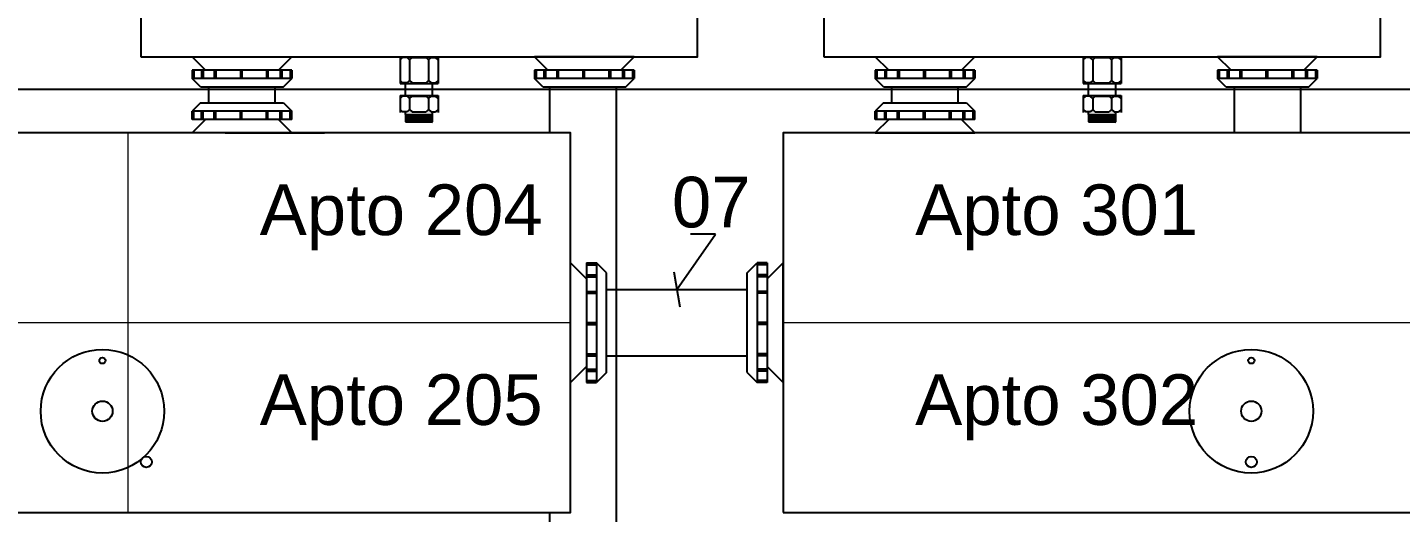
# Model space of a CAD drawing. Header units: inches. Extents: x -3 to 923, y -103 to 154.
# Drawn here: x 258.988 to 259.535, y -88.141 to -87.947 of the extents above; entities that cross this region are included whole.
import ezdxf

# ---------------------------------------------------------------- set-up
doc = ezdxf.new("R2010")
doc.units = ezdxf.units.IN
doc.header["$LTSCALE"] = 10
doc.header["$MEASUREMENT"] = 0
doc.linetypes.add('HIDDEN', pattern=[0.375, 0.25, -0.125])
doc.layers.get('DEFPOINTS').update_dxf_attribs({"color": 8})
for name, color, linetype in [('Cotas', 1, 'Continuous'), ('EL-Textos_condutos', 7, 'Continuous'), ('PARA-RAIOS', 240, 'Continuous'), ('QUADROS', 7, 'Continuous'), ('QUADROS_E_CAIXAS', 240, 'Continuous'), ('TXT', 7, 'Continuous')]:
    doc.layers.add(name, color=color, linetype=linetype)
doc.layers.add('VP', color=1, linetype='Continuous', plot=False)
doc.styles.add('Arial', font='arial.ttf')
doc.dimstyles.new('10', dxfattribs={"dimtxt": 0.02, "dimasz": 0.01, "dimexe": 0.01, "dimexo": 0.01, "dimgap": 0.09, "dimtad": 0, "dimtih": 1, "dimtoh": 1, "dimdec": 0, "dimlfac": 1000, "dimzin": 0, "dimdsep": 46, "dimtxsty": 'Arial', "dimblk": 'OBLIQUE', "dimcen": 0, "dimdle": 0.02, "dimclrt": 7, "dimadec": 0, "dimazin": 0, "dimtfac": 1, "dimtdec": 0, "dimtofl": 0, "dimtmove": 0, "dimatfit": 3, "dimldrblk": 'OBLIQUE', "dimfxl": 0, "dimtolj": 1, "dimtzin": 0, "dimarcsym": 0})
doc.dimstyles.new('RICARDO-1-10', dxfattribs={"dimtxt": 0.02, "dimasz": 0.01, "dimexe": 0.01, "dimexo": 0.01, "dimgap": 0.01, "dimtad": 0, "dimtih": 1, "dimtoh": 1, "dimdec": 0, "dimlfac": 1000, "dimzin": 0, "dimdsep": 46, "dimtxsty": 'Arial', "dimblk": 'OBLIQUE', "dimcen": 0, "dimclrt": 2, "dimadec": 0, "dimazin": 0, "dimtfac": 1, "dimtdec": 0, "dimtofl": 0, "dimtmove": 0, "dimatfit": 3, "dimldrblk": 'CLOSEDBLANK', "dimfxl": 0, "dimtolj": 1, "dimtzin": 0, "dimarcsym": 0})
doc.dimstyles.get("Standard").update_dxf_attribs({"dimtxt": 0.18, "dimasz": 0.18, "dimexe": 0.18, "dimexo": 0.0625, "dimgap": 0.09, "dimtad": 0, "dimtih": 1, "dimtoh": 1, "dimdec": 4, "dimzin": 0, "dimdsep": 46, "dimtxsty": 'Standard', "dimcen": 0.09, "dimadec": 0, "dimazin": 0, "dimtfac": 1, "dimtdec": 4, "dimtofl": 0, "dimtmove": 0, "dimatfit": 3, "dimfxl": 0, "dimtolj": 1, "dimtzin": 0, "dimarcsym": 0})

# ---------------------------------------------------------------- blocks, each defined once
blk = doc.blocks.new('_Oblique')
at = {"color": 0, "linetype": 'ByBlock', "lineweight": -2}
blk.add_line((-0.5, -0.5), (0.5, 0.5), dxfattribs=at)
blk = doc.blocks.new('*D38')
at = {"layer": 'DEFPOINTS', "color": 0, "transparency": 16777216}
for p in [(261.0127879930641, -87.58607777777434), (257.9441555683533, -87.67654674285738), (261.0127879930641, -88.16688096198759)]:
    blk.add_point(p, dxfattribs=at)
at = {"layer": 'VP', "color": 0, "lineweight": -2, "transparency": 16777216}
for p, q in [((257.9441555683533, -87.66654674285738), (257.9441555683533, -87.57607777777433)), ((261.0127879930641, -88.15688096198758), (261.0127879930641, -87.57607777777433)), ((257.9441555683533, -87.58607777777434), (259.4385945637919, -87.58607777777434)), ((261.0127879930641, -87.58607777777434), (259.5183489976255, -87.58607777777434))]:
    blk.add_line(p, q, dxfattribs=at)
at = {"layer": 'VP', "color": 0, "lineweight": -2, "transparency": 16777216, "xscale": 0.01, "yscale": 0.01, "zscale": 0.01, "rotation": 180}
blk.add_blockref('_Oblique', (257.9441555683533, -87.58607777777434), dxfattribs=at)
at = {"layer": 'VP', "color": 0, "lineweight": -2, "transparency": 16777216, "xscale": 0.01, "yscale": 0.01, "zscale": 0.01}
blk.add_blockref('_Oblique', (261.0127879930641, -87.58607777777434), dxfattribs=at)
at = {"layer": 'VP', "color": 2, "transparency": 16777216, "insert": (259.4784717807087, -87.58607777777434), "char_height": 0.02, "attachment_point": 5, "style": 'Arial'}
blk.add_mtext('\\A1;3069', dxfattribs=at)
blk = doc.blocks.new('_ClosedBlank')
at = {"color": 0, "linetype": 'ByBlock', "lineweight": -2}
for p, q in [((-1, 0.1666666666666667), (0, 0)), ((-1, 0.1666666666666667), (-1, -0.1666666666666667)), ((0, 0), (-1, -0.1666666666666667))]:
    blk.add_line(p, q, dxfattribs=at)

msp = doc.modelspace()

# ---------------------------------------------------------------- hatches: boundary and pattern name
at = {"layer": 'QUADROS'}
for points in [[(259.1388695250533, -87.95923369937904), (259.1370831269913, -87.95923369937904), (259.1360850216745, -87.9602318046959), (259.1360850216745, -87.95898152546603), (259.151215456457, -87.95898152546603), (259.151215456457, -87.9602318046959), (259.1502173511403, -87.95923369937904), (259.1484309530782, -87.95923369937904), (259.1474328477615, -87.9602318046959), (259.1464347424447, -87.95923369937904), (259.1408657356869, -87.95923369937904), (259.13986763037, -87.9602318046959)], [(259.1388695250533, -87.95923369937904), (259.1370831269913, -87.95923369937904), (259.1360850216745, -87.9602318046959), (259.1360850216745, -87.95898152546603), (259.151215456457, -87.95898152546603), (259.151215456457, -87.9602318046959), (259.1502173511403, -87.95923369937904), (259.1484309530782, -87.95923369937904), (259.1474328477615, -87.9602318046959), (259.1464347424447, -87.95923369937904), (259.1408657356869, -87.95923369937904), (259.13986763037, -87.9602318046959)], [(259.4112173511402, -87.95923369937904), (259.4094309530783, -87.95923369937904), (259.4084328477614, -87.9602318046959), (259.4084328477614, -87.95898152546603), (259.423563282544, -87.95898152546603), (259.423563282544, -87.9602318046959), (259.4225651772272, -87.95923369937904), (259.4207787791652, -87.95923369937904), (259.4197806738483, -87.9602318046959), (259.4187825685315, -87.95923369937904), (259.4132135617738, -87.95923369937904), (259.4122154564571, -87.9602318046959)], [(259.4112173511402, -87.95923369937904), (259.4094309530783, -87.95923369937904), (259.4084328477614, -87.9602318046959), (259.4084328477614, -87.95898152546603), (259.423563282544, -87.95898152546603), (259.423563282544, -87.9602318046959), (259.4225651772272, -87.95923369937904), (259.4207787791652, -87.95923369937904), (259.4197806738483, -87.9602318046959), (259.4187825685315, -87.95923369937904), (259.4132135617738, -87.95923369937904), (259.4122154564571, -87.9602318046959)], [(259.1360850216745, -87.96964540926548), (259.1360850216745, -87.9683951300356), (259.1370831269913, -87.96939323535244), (259.1388695250533, -87.96939323535244), (259.13986763037, -87.9683951300356), (259.1408657356869, -87.96939323535244), (259.1464347424447, -87.96939323535244), (259.1474328477615, -87.9683951300356), (259.1484309530782, -87.96939323535244), (259.1502173511403, -87.96939323535244), (259.151215456457, -87.96839513003567), (259.151215456457, -87.96964540926548)], [(259.4084328477614, -87.96964540926548), (259.4084328477614, -87.9683951300356), (259.4094309530783, -87.96939323535244), (259.4112173511402, -87.96939323535244), (259.4122154564571, -87.9683951300356), (259.4132135617738, -87.96939323535244), (259.4187825685315, -87.96939323535244), (259.4197806738483, -87.9683951300356), (259.4207787791652, -87.96939323535244), (259.4225651772272, -87.96939323535244), (259.423563282544, -87.96839513003567), (259.423563282544, -87.96964540926548)]]:
    msp.add_hatch(color=7, dxfattribs=at).paths.add_polyline_path(points)
h = msp.add_hatch(color=7, dxfattribs=at)
h.paths.add_polyline_path([(259.1360850216745, -87.98120085869756), (259.1360850216745, -87.9799505794677), (259.1370831269912, -87.98094868478452), (259.1388695250533, -87.98094868478452), (259.13986763037, -87.9799505794677), (259.1408657356869, -87.98094868478452), (259.1464347424447, -87.98094868478452), (259.1474328477615, -87.9799505794677), (259.1484309530782, -87.98094868478452), (259.1502173511403, -87.98094868478452), (259.151215456457, -87.9799505794677), (259.151215456457, -87.98120085869756)])
h.paths.add_polyline_path([(259.151215456457, -87.97439216304538), (259.151215456457, -87.97564244227524), (259.1502173511403, -87.9746443369584), (259.1484309530782, -87.9746443369584), (259.1474328477615, -87.97564244227524), (259.1464347424447, -87.9746443369584), (259.1408657356869, -87.9746443369584), (259.13986763037, -87.97564244227524), (259.1388695250533, -87.9746443369584), (259.1370831269912, -87.9746443369584), (259.1360850216745, -87.97564244227524), (259.1360850216745, -87.97439216304538)])
h = msp.add_hatch(color=7, dxfattribs=at)
h.paths.add_polyline_path([(259.4084328477614, -87.98120085869756), (259.4084328477614, -87.9799505794677), (259.4094309530783, -87.98094868478452), (259.4112173511402, -87.98094868478452), (259.4122154564571, -87.9799505794677), (259.4132135617738, -87.98094868478452), (259.4187825685315, -87.98094868478452), (259.4197806738483, -87.9799505794677), (259.4207787791652, -87.98094868478452), (259.4225651772272, -87.98094868478452), (259.423563282544, -87.9799505794677), (259.423563282544, -87.98120085869756)])
h.paths.add_polyline_path([(259.423563282544, -87.97439216304538), (259.423563282544, -87.97564244227524), (259.4225651772272, -87.9746443369584), (259.4207787791652, -87.9746443369584), (259.4197806738483, -87.97564244227524), (259.4187825685315, -87.9746443369584), (259.4132135617738, -87.9746443369584), (259.4122154564571, -87.97564244227524), (259.4112173511402, -87.9746443369584), (259.4094309530783, -87.9746443369584), (259.4084328477614, -87.97564244227524), (259.4084328477614, -87.97439216304538)])

# ---------------------------------------------------------------- linework, layer by layer
at = {"layer": 'EL-Textos_condutos', "linetype": 'Continuous', "lineweight": 0}
for p, q in [((259.0275033944403, -87.98924239503108), (259.0275033944403, -88.1405467428572)), ((257.9431555683533, -88.06489456894411), (259.2040251335707, -88.06489456894418)), ((259.2888413459262, -88.06489456894411), (260.5497109111434, -88.06489456894418))]:
    msp.add_line(p, q, dxfattribs=at)
at = {"layer": 'QUADROS', "color": 7}
for p, q in [((259.0585308727011, -87.96432198518835), (259.0531904129788, -87.95898152546603)), ((259.087552214126, -87.96432198518835), (259.0928926738484, -87.95898152546603)), ((259.1360850216745, -87.95898152546603), (259.151215456457, -87.95898152546603)), ((259.1360850216745, -87.95898152546603), (259.1360850216745, -87.96964540926548)), ((259.1360850216745, -87.95898152546603), (259.151215456457, -87.95898152546603)), ((259.1360850216745, -87.9602318046959), (259.1370831269913, -87.95923369937904)), ((259.1360850216745, -87.9602318046959), (259.1370831269913, -87.95923369937904)), ((259.1388695250533, -87.95923369937904), (259.1370831269913, -87.95923369937904)), ((259.1388695250533, -87.95923369937904), (259.1370831269913, -87.95923369937904)), ((259.13986763037, -87.9602318046959), (259.1388589347179, -87.95922310904369)), ((259.13986763037, -87.9602318046959), (259.1388589347179, -87.95922310904369)), ((259.13986763037, -87.9602318046959), (259.1408763260223, -87.95922310904369)), ((259.13986763037, -87.9602318046959), (259.1408763260223, -87.95922310904369)), ((259.13986763037, -87.9602318046959), (259.13986763037, -87.9683951300356)), ((259.1408657356869, -87.95923369937904), (259.1464347424447, -87.95923369937904)), ((259.1408657356869, -87.95923369937904), (259.1464347424447, -87.95923369937904)), ((259.1474328477615, -87.9602318046959), (259.1464241521093, -87.95922310904369)), ((259.1474328477615, -87.9602318046959), (259.1464241521093, -87.95922310904369)), ((259.1474328477615, -87.9602318046959), (259.1484415434136, -87.95922310904369)), ((259.1474328477615, -87.9602318046959), (259.1484415434136, -87.95922310904369)), ((259.1474328477615, -87.9602318046959), (259.1474328477615, -87.9683951300356)), ((259.1484309530782, -87.95923369937904), (259.1502173511403, -87.95923369937904)), ((259.1484309530782, -87.95923369937904), (259.1502173511403, -87.95923369937904)), ((259.151215456457, -87.9602318046959), (259.1502173511403, -87.95923369937904)), ((259.151215456457, -87.9602318046959), (259.1502173511403, -87.95923369937904)), ((259.151215456457, -87.95898152546603), (259.151215456457, -87.96964540926548)), ((259.1950278624357, -87.96432198518835), (259.1896874027134, -87.95898152546603)), ((259.1896874027134, -87.95898152546603), (259.2293896635829, -87.95898152546603)), ((259.2293896635829, -87.95898152546603), (259.1896874027134, -87.95898152546603)), ((259.2240492038607, -87.96432198518835), (259.2293896635829, -87.95898152546603)), ((259.3308786987881, -87.96432198518835), (259.3255382390657, -87.95898152546603)), ((259.359900040213, -87.96432198518835), (259.3652404999354, -87.95898152546603)), ((259.4084328477614, -87.95898152546603), (259.423563282544, -87.95898152546603)), ((259.4084328477614, -87.95898152546603), (259.4084328477614, -87.96964540926548)), ((259.4084328477614, -87.95898152546603), (259.423563282544, -87.95898152546603)), ((259.4084328477614, -87.9602318046959), (259.4094309530783, -87.95923369937904)), ((259.4084328477614, -87.9602318046959), (259.4094309530783, -87.95923369937904)), ((259.4112173511402, -87.95923369937904), (259.4094309530783, -87.95923369937904)), ((259.4112173511402, -87.95923369937904), (259.4094309530783, -87.95923369937904)), ((259.4122154564571, -87.9602318046959), (259.4112067608049, -87.95922310904369)), ((259.4122154564571, -87.9602318046959), (259.4112067608049, -87.95922310904369)), ((259.4122154564571, -87.9602318046959), (259.4132241521093, -87.95922310904369)), ((259.4122154564571, -87.9602318046959), (259.4132241521093, -87.95922310904369)), ((259.4122154564571, -87.9602318046959), (259.4122154564571, -87.9683951300356)), ((259.4132135617738, -87.95923369937904), (259.4187825685315, -87.95923369937904)), ((259.4132135617738, -87.95923369937904), (259.4187825685315, -87.95923369937904)), ((259.4197806738483, -87.9602318046959), (259.4187719781962, -87.95922310904369)), ((259.4197806738483, -87.9602318046959), (259.4187719781962, -87.95922310904369)), ((259.4197806738483, -87.9602318046959), (259.4207893695005, -87.95922310904369)), ((259.4197806738483, -87.9602318046959), (259.4207893695005, -87.95922310904369)), ((259.4197806738483, -87.9602318046959), (259.4197806738483, -87.9683951300356)), ((259.4207787791652, -87.95923369937904), (259.4225651772272, -87.95923369937904)), ((259.4207787791652, -87.95923369937904), (259.4225651772272, -87.95923369937904)), ((259.423563282544, -87.9602318046959), (259.4225651772272, -87.95923369937904)), ((259.423563282544, -87.9602318046959), (259.4225651772272, -87.95923369937904)), ((259.423563282544, -87.95898152546603), (259.423563282544, -87.96964540926548)), ((259.4673756885227, -87.96432198518835), (259.4620352288003, -87.95898152546603)), ((259.4620352288003, -87.95898152546603), (259.50173748967, -87.95898152546603)), ((259.50173748967, -87.95898152546603), (259.4620352288003, -87.95898152546603)), ((259.4963970299476, -87.96432198518835), (259.50173748967, -87.95898152546603)), ((259.0531904129788, -87.96432198518835), (259.0531904129788, -87.96763050692745)), ((259.0928926738484, -87.96432198518835), (259.0531904129788, -87.96432198518835)), ((259.0564989347179, -87.97093902866666), (259.0531904129788, -87.96763050692745)), ((259.0928926738484, -87.9676305069275), (259.0531904129788, -87.96763050692745)), ((259.0538272014949, -87.96432198518835), (259.0538272014949, -87.96763050692745)), ((259.0569499030204, -87.96432198518835), (259.0569499030204, -87.9676305069275)), ((259.0575866915364, -87.96432198518835), (259.0575866915364, -87.9676305069275)), ((259.0620249904763, -87.96432198518835), (259.0620249904763, -87.9676305069275)), ((259.0626617789923, -87.96432198518835), (259.0626617789923, -87.9676305069275)), ((259.0724047548976, -87.96432198518835), (259.0724047548976, -87.9676305069275)), ((259.0730415434136, -87.96432198518835), (259.0730415434136, -87.9676305069275)), ((259.0827845193189, -87.96432198518835), (259.0827845193189, -87.9676305069275)), ((259.083421307835, -87.96432198518835), (259.083421307835, -87.96763050692745)), ((259.0882521138159, -87.96432198518835), (259.0882521138159, -87.9676305069275)), ((259.0888889023317, -87.96432198518835), (259.0888889023317, -87.96763050692745)), ((259.0895841521092, -87.97093902866666), (259.0928926738484, -87.96763050692745)), ((259.0922558853324, -87.96432198518835), (259.0922558853324, -87.9676305069275)), ((259.0928926738484, -87.96432198518835), (259.0928926738484, -87.96763050692745)), ((259.1360850216745, -87.9683951300356), (259.1370831269913, -87.96939323535244)), ((259.1360850216745, -87.96964540926548), (259.151215456457, -87.96964540926548)), ((259.1388695250533, -87.96939323535244), (259.1370831269913, -87.96939323535244)), ((259.1382486738484, -87.97439216304538), (259.1382486738484, -87.96939323535244)), ((259.13986763037, -87.9683951300356), (259.1388589347179, -87.96940382568782)), ((259.13986763037, -87.9683951300356), (259.1408763260223, -87.96940382568782)), ((259.1408657356869, -87.96939323535244), (259.1464347424447, -87.96939323535244)), ((259.1474328477615, -87.9683951300356), (259.1464241521093, -87.96940382568782)), ((259.1474328477615, -87.9683951300356), (259.1484415434136, -87.96940382568782)), ((259.1484309530782, -87.96939323535244), (259.1502173511403, -87.96939323535244)), ((259.1490518042831, -87.97439216304538), (259.1490518042831, -87.96964540926548)), ((259.151215456457, -87.9683951300356), (259.1502173511403, -87.96939323535244)), ((259.2293896635829, -87.96432198518835), (259.1896874027134, -87.96432198518835)), ((259.1896874027134, -87.96432198518835), (259.1896874027134, -87.96763050692745)), ((259.2293896635829, -87.96763050692745), (259.1896874027134, -87.96763050692745)), ((259.1929959244526, -87.97093902866666), (259.1896874027134, -87.96763050692745)), ((259.1903241912295, -87.96432198518835), (259.1903241912295, -87.96763050692745)), ((259.193446892755, -87.96432198518835), (259.193446892755, -87.96763050692745)), ((259.194083681271, -87.96432198518835), (259.194083681271, -87.96763050692745)), ((259.1985219802108, -87.96432198518835), (259.1985219802108, -87.96763050692745)), ((259.1991587687269, -87.96432198518835), (259.1991587687269, -87.96763050692745)), ((259.2089017446323, -87.96432198518835), (259.2089017446323, -87.96763050692745)), ((259.2095385331482, -87.96432198518835), (259.2095385331482, -87.96763050692745)), ((259.2192815090535, -87.96432198518835), (259.2192815090535, -87.96763050692745)), ((259.2199182975696, -87.96432198518835), (259.2199182975696, -87.96763050692745)), ((259.2247491035504, -87.96432198518835), (259.2247491035504, -87.96763050692745)), ((259.2253858920664, -87.96432198518835), (259.2253858920664, -87.96763050692745)), ((259.2260811418438, -87.97093902866659), (259.2293896635829, -87.96763050692745)), ((259.2287528750671, -87.96432198518835), (259.2287528750671, -87.96763050692745)), ((259.2293896635829, -87.96432198518835), (259.2293896635829, -87.96763050692745)), ((259.3255382390657, -87.96432198518835), (259.3255382390657, -87.96763050692745)), ((259.3652404999354, -87.96432198518835), (259.3255382390657, -87.96432198518835)), ((259.3288467608048, -87.97093902866666), (259.3255382390657, -87.96763050692745)), ((259.3652404999352, -87.9676305069275), (259.3255382390657, -87.96763050692745)), ((259.3261750275817, -87.96432198518835), (259.3261750275817, -87.96763050692745)), ((259.3292977291073, -87.96432198518835), (259.3292977291073, -87.9676305069275)), ((259.3299345176233, -87.96432198518835), (259.3299345176233, -87.9676305069275)), ((259.3343728165632, -87.96432198518835), (259.3343728165632, -87.9676305069275)), ((259.3350096050793, -87.96432198518835), (259.3350096050793, -87.9676305069275)), ((259.3447525809846, -87.96432198518835), (259.3447525809846, -87.9676305069275)), ((259.3453893695005, -87.96432198518835), (259.3453893695005, -87.9676305069275)), ((259.3551323454058, -87.96432198518835), (259.3551323454058, -87.9676305069275)), ((259.3557691339219, -87.96432198518835), (259.3557691339219, -87.96763050692745)), ((259.3605999399027, -87.96432198518835), (259.3605999399027, -87.9676305069275)), ((259.3612367284187, -87.96432198518835), (259.3612367284187, -87.96763050692745)), ((259.3619319781962, -87.97093902866666), (259.3652404999352, -87.96763050692745)), ((259.3646037114193, -87.96432198518835), (259.3646037114193, -87.9676305069275)), ((259.3652404999354, -87.96432198518835), (259.3652404999354, -87.96763050692745)), ((259.4084328477614, -87.9683951300356), (259.4094309530783, -87.96939323535244)), ((259.4084328477614, -87.96964540926548), (259.423563282544, -87.96964540926548)), ((259.4112173511402, -87.96939323535244), (259.4094309530783, -87.96939323535244)), ((259.4105964999353, -87.97439216304538), (259.4105964999353, -87.96939323535244)), ((259.4122154564571, -87.9683951300356), (259.4112067608049, -87.96940382568782)), ((259.4122154564571, -87.9683951300356), (259.4132241521093, -87.96940382568782)), ((259.4132135617738, -87.96939323535244), (259.4187825685315, -87.96939323535244)), ((259.4197806738483, -87.9683951300356), (259.4187719781962, -87.96940382568782)), ((259.4197806738483, -87.9683951300356), (259.4207893695005, -87.96940382568782)), ((259.4207787791652, -87.96939323535244), (259.4225651772272, -87.96939323535244)), ((259.4213996303702, -87.97439216304538), (259.4213996303702, -87.96964540926548)), ((259.423563282544, -87.9683951300356), (259.4225651772272, -87.96939323535244)), ((259.50173748967, -87.96432198518835), (259.4620352288003, -87.96432198518835)), ((259.4620352288003, -87.96432198518835), (259.4620352288003, -87.96763050692745)), ((259.50173748967, -87.96763050692745), (259.4620352288003, -87.96763050692745)), ((259.4653437505395, -87.97093902866666), (259.4620352288003, -87.96763050692745)), ((259.4626720173164, -87.96432198518835), (259.4626720173164, -87.96763050692745)), ((259.4657947188419, -87.96432198518835), (259.4657947188419, -87.96763050692745)), ((259.466431507358, -87.96432198518835), (259.466431507358, -87.96763050692745)), ((259.4708698062978, -87.96432198518835), (259.4708698062978, -87.96763050692745)), ((259.4715065948138, -87.96432198518835), (259.4715065948138, -87.96763050692745)), ((259.4812495707192, -87.96432198518835), (259.4812495707192, -87.96763050692745)), ((259.4818863592351, -87.96432198518835), (259.4818863592351, -87.96763050692745)), ((259.4916293351405, -87.96432198518835), (259.4916293351405, -87.96763050692745)), ((259.4922661236565, -87.96432198518835), (259.4922661236565, -87.96763050692745)), ((259.4970969296374, -87.96432198518835), (259.4970969296374, -87.96763050692745)), ((259.4977337181534, -87.96432198518835), (259.4977337181534, -87.96763050692745)), ((259.4984289679309, -87.97093902866659), (259.50173748967, -87.96763050692745)), ((259.5011007011539, -87.96432198518835), (259.5011007011539, -87.96763050692745)), ((259.50173748967, -87.96432198518835), (259.50173748967, -87.96763050692745)), ((259.0564989347179, -87.97093902866666), (259.0895841521092, -87.97093902866666)), ((259.0598074564571, -87.97728489183062), (259.0598074564571, -87.97093902866666)), ((259.0862756303702, -87.97728489183062), (259.0862756303702, -87.97093902866666)), ((259.1360850216745, -87.97439216304538), (259.151215456457, -87.97439216304538)), ((259.1360850216745, -87.97439216304538), (259.1360850216745, -87.98120085869756)), ((259.1360850216745, -87.97564244227524), (259.1370831269913, -87.9746443369584)), ((259.1388695250533, -87.9746443369584), (259.1370831269913, -87.9746443369584)), ((259.13986763037, -87.97564244227524), (259.1388589347179, -87.97463374662304)), ((259.13986763037, -87.97564244227524), (259.1408763260223, -87.97463374662304)), ((259.1408657356869, -87.9746443369584), (259.1464347424447, -87.9746443369584)), ((259.1474328477615, -87.97564244227524), (259.1464241521093, -87.97463374662304)), ((259.1474328477615, -87.97564244227524), (259.1484415434136, -87.97463374662304)), ((259.1484309530782, -87.9746443369584), (259.1502173511403, -87.9746443369584)), ((259.151215456457, -87.97564244227524), (259.1502173511403, -87.9746443369584)), ((259.151215456457, -87.97439216304538), (259.151215456457, -87.98120085869756)), ((259.1929959244526, -87.97093902866666), (259.2260811418438, -87.97093902866659)), ((259.3288467608048, -87.97093902866666), (259.3619319781962, -87.97093902866666)), ((259.332155282544, -87.97728489183062), (259.332155282544, -87.97093902866666)), ((259.3586234564571, -87.97728489183062), (259.3586234564571, -87.97093902866666)), ((259.4084328477614, -87.97439216304538), (259.423563282544, -87.97439216304538)), ((259.4084328477614, -87.97439216304538), (259.4084328477614, -87.98120085869756)), ((259.4084328477614, -87.97564244227524), (259.4094309530783, -87.9746443369584)), ((259.4112173511402, -87.9746443369584), (259.4094309530783, -87.9746443369584)), ((259.4122154564571, -87.97564244227524), (259.4112067608049, -87.97463374662304)), ((259.4122154564571, -87.97564244227524), (259.4132241521093, -87.97463374662304)), ((259.4132135617738, -87.9746443369584), (259.4187825685315, -87.9746443369584)), ((259.4197806738483, -87.97564244227524), (259.4187719781962, -87.97463374662304)), ((259.4197806738483, -87.97564244227524), (259.4207893695005, -87.97463374662304)), ((259.4207787791652, -87.9746443369584), (259.4225651772272, -87.9746443369584)), ((259.423563282544, -87.97564244227524), (259.4225651772272, -87.9746443369584)), ((259.423563282544, -87.97439216304538), (259.423563282544, -87.98120085869756)), ((259.4653437505395, -87.97093902866666), (259.4984289679309, -87.97093902866659)), ((259.0564989347179, -87.97728489183062), (259.0531904129788, -87.98059341356978)), ((259.0531904129788, -87.98390193530892), (259.0531904129788, -87.98059341356978)), ((259.0928926738484, -87.98059341356978), (259.0531904129788, -87.98059341356978)), ((259.0538272014949, -87.98390193530892), (259.0538272014949, -87.98059341356978)), ((259.0564989347179, -87.97728489183062), (259.0895841521092, -87.97728489183062)), ((259.0569499030204, -87.98390193530892), (259.0569499030204, -87.98059341356978)), ((259.0575866915364, -87.98390193530892), (259.0575866915364, -87.98059341356978)), ((259.0620249904763, -87.98390193530892), (259.0620249904763, -87.98059341356978)), ((259.0626617789923, -87.98390193530892), (259.0626617789923, -87.98059341356978)), ((259.0724047548976, -87.98390193530892), (259.0724047548976, -87.98059341356978)), ((259.0730415434136, -87.98390193530892), (259.0730415434136, -87.98059341356978)), ((259.0827845193189, -87.98390193530892), (259.0827845193189, -87.98059341356978)), ((259.083421307835, -87.98390193530892), (259.083421307835, -87.98059341356978)), ((259.0882521138159, -87.98390193530892), (259.0882521138159, -87.98059341356978)), ((259.0888889023317, -87.98390193530892), (259.0888889023317, -87.98059341356978)), ((259.0895841521092, -87.97728489183062), (259.0928926738484, -87.98059341356978)), ((259.0922558853324, -87.98390193530892), (259.0922558853324, -87.98059341356978)), ((259.0928926738484, -87.98390193530892), (259.0928926738484, -87.98059341356978)), ((259.1360850216745, -87.9799505794677), (259.1370831269913, -87.98094868478452)), ((259.13986763037, -87.9799505794677), (259.1388589347179, -87.98095927511984)), ((259.13986763037, -87.97564244227524), (259.13986763037, -87.9799505794677)), ((259.13986763037, -87.9799505794677), (259.1408763260223, -87.98095927511984)), ((259.1474328477615, -87.9799505794677), (259.1464241521093, -87.98095927511984)), ((259.1474328477615, -87.97564244227524), (259.1474328477615, -87.9799505794677)), ((259.1474328477615, -87.9799505794677), (259.1484415434136, -87.98095927511984)), ((259.151215456457, -87.9799505794677), (259.1502173511403, -87.98094868478452)), ((259.3288467608048, -87.97728489183062), (259.3255382390657, -87.98059341356978)), ((259.3255382390657, -87.98390193530892), (259.3255382390657, -87.98059341356978)), ((259.3652404999352, -87.98059341356978), (259.3255382390657, -87.98059341356978)), ((259.3261750275817, -87.98390193530892), (259.3261750275817, -87.98059341356978)), ((259.3288467608048, -87.97728489183062), (259.3619319781962, -87.97728489183062)), ((259.3292977291073, -87.98390193530892), (259.3292977291073, -87.98059341356978)), ((259.3299345176233, -87.98390193530892), (259.3299345176233, -87.98059341356978)), ((259.3343728165632, -87.98390193530892), (259.3343728165632, -87.98059341356978)), ((259.3350096050793, -87.98390193530892), (259.3350096050793, -87.98059341356978)), ((259.3447525809846, -87.98390193530892), (259.3447525809846, -87.98059341356978)), ((259.3453893695005, -87.98390193530892), (259.3453893695005, -87.98059341356978)), ((259.3551323454058, -87.98390193530892), (259.3551323454058, -87.98059341356978)), ((259.3557691339219, -87.98390193530892), (259.3557691339219, -87.98059341356978)), ((259.3605999399027, -87.98390193530892), (259.3605999399027, -87.98059341356978)), ((259.3612367284187, -87.98390193530892), (259.3612367284187, -87.98059341356978)), ((259.3619319781962, -87.97728489183062), (259.3652404999352, -87.98059341356978)), ((259.3646037114193, -87.98390193530892), (259.3646037114193, -87.98059341356978)), ((259.3652404999354, -87.98390193530892), (259.3652404999354, -87.98059341356978)), ((259.4084328477614, -87.9799505794677), (259.4094309530783, -87.98094868478452)), ((259.4122154564571, -87.9799505794677), (259.4112067608049, -87.98095927511984)), ((259.4122154564571, -87.97564244227524), (259.4122154564571, -87.9799505794677)), ((259.4122154564571, -87.9799505794677), (259.4132241521093, -87.98095927511984)), ((259.4197806738483, -87.9799505794677), (259.4187719781962, -87.98095927511984)), ((259.4197806738483, -87.97564244227524), (259.4197806738483, -87.9799505794677)), ((259.4197806738483, -87.9799505794677), (259.4207893695005, -87.98095927511984)), ((259.423563282544, -87.9799505794677), (259.4225651772272, -87.98094868478452)), ((259.0928926738484, -87.98390193530892), (259.0531904129788, -87.98390193530892)), ((259.0585308727011, -87.98390193530892), (259.0531904129788, -87.98924239503121)), ((259.087552214126, -87.98390193530892), (259.0928926738484, -87.98924239503121)), ((259.1388695250533, -87.98094868478452), (259.1370831269913, -87.98094868478452)), ((259.1382486738484, -87.98195738043667), (259.1382486738484, -87.98094868478452)), ((259.1382486738484, -87.98195738043667), (259.1383876737393, -87.98206588305601)), ((259.1382486738484, -87.98195738043667), (259.1490518042831, -87.98195738043667)), ((259.1383876737393, -87.9848766795564), (259.1382486738484, -87.98498518217583)), ((259.1383876737393, -87.98208178564323), (259.1382588600443, -87.98218233696906)), ((259.1382588600443, -87.98219823955628), (259.1383876737393, -87.98229879088217)), ((259.1383876737393, -87.98231469346945), (259.1382588600443, -87.98241524479538)), ((259.1382588600443, -87.98243114738261), (259.1383876737393, -87.98253169870827)), ((259.1383876737393, -87.9825476012955), (259.1382588600443, -87.98264815262132)), ((259.1382588600443, -87.98266405520855), (259.1383876737393, -87.98276460653443)), ((259.1383876737393, -87.98278050912172), (259.1382588600443, -87.98288106044743)), ((259.1382588600443, -87.98289696303466), (259.1383876737393, -87.98299751436042)), ((259.1383876737393, -87.98301341694771), (259.1382588600443, -87.98311396827349)), ((259.1382588600443, -87.98312987086071), (259.1383876737393, -87.98323042218654)), ((259.1383876737393, -87.98324632477376), (259.1382588600443, -87.98334687609959)), ((259.1382588600443, -87.98336277868681), (259.1383876737393, -87.98346333001264)), ((259.1383876737393, -87.98347923259988), (259.1382588600443, -87.98357978392552)), ((259.1382588600443, -87.98359568651274), (259.1383876737393, -87.98369623783869)), ((259.1383876737393, -87.98371214042591), (259.1382588600443, -87.98381269175191)), ((259.1382588600443, -87.98382859433913), (259.1383876737393, -87.9839291456648)), ((259.1383876737393, -87.98394504825202), (259.1382588600443, -87.98404559957785)), ((259.1382588600443, -87.98406150216508), (259.1383876737393, -87.9841620534909)), ((259.1383876737393, -87.98417795607813), (259.1382588600443, -87.98427850740401)), ((259.1382588600443, -87.98429440999124), (259.1383876737393, -87.98439496131695)), ((259.1383876737393, -87.98441086390424), (259.1382588600443, -87.98451141523)), ((259.1382588600443, -87.98452731781722), (259.1383876737393, -87.98462786914305)), ((259.1383876737393, -87.98464377173029), (259.1382588600443, -87.98474432305612)), ((259.1382588600443, -87.98476022564334), (259.1383876737393, -87.98486077696917)), ((259.1489190111322, -87.98230674217578), (259.1382650667844, -87.98219028826266)), ((259.1489190111322, -87.982539650002), (259.1382650667844, -87.98242319608882)), ((259.1489190111322, -87.9827725578281), (259.1382650667844, -87.98265610391493)), ((259.1489190111322, -87.98300546565426), (259.1382650667844, -87.98288901174111)), ((259.1489190111322, -87.98323837348025), (259.1382650667844, -87.98312191956708)), ((259.1489190111322, -87.98347128130644), (259.1382650667844, -87.98335482739331)), ((259.1489190111322, -87.98370418913252), (259.1382650667844, -87.98358773521937)), ((259.1489190111322, -87.9839370969587), (259.1382650667844, -87.98382064304558)), ((259.1489190111322, -87.98417000478457), (259.1382650667844, -87.98405355087145)), ((259.1489190111322, -87.98440291261079), (259.1382650667844, -87.98428645869764)), ((259.1489190111322, -87.98463582043685), (259.1382650667844, -87.98451936652373)), ((259.1489190111322, -87.98486872826307), (259.1382650667844, -87.9847522743499)), ((259.1383814669994, -87.9820738343496), (259.1490354113472, -87.98219028826266)), ((259.1383814669994, -87.98230674217578), (259.1490354113472, -87.98242319608882)), ((259.1383814669994, -87.98253965000188), (259.1490354113472, -87.98265610391493)), ((259.1383814669994, -87.9827725578281), (259.1490354113472, -87.98288901174111)), ((259.1383814669994, -87.98300546565405), (259.1490354113472, -87.98312191956708)), ((259.1383814669994, -87.98323837348025), (259.1490354113472, -87.98335482739331)), ((259.1383814669994, -87.98347128130636), (259.1490354113472, -87.98358773521937)), ((259.1383814669994, -87.98370418913252), (259.1490354113472, -87.98382064304558)), ((259.1383814669994, -87.9839370969584), (259.1490354113472, -87.98405355087145)), ((259.1383814669994, -87.98417000478457), (259.1490354113472, -87.98428645869764)), ((259.1383814669994, -87.98440291261068), (259.1490354113472, -87.98451936652373)), ((259.1383814669994, -87.98463582043685), (259.1490354113472, -87.9847522743499)), ((259.1383814669994, -87.98486872826284), (259.1490518042831, -87.98498518217583)), ((259.1408657356869, -87.98094868478452), (259.1464347424447, -87.98094868478452)), ((259.1484309530782, -87.98094868478452), (259.1502173511403, -87.98094868478452)), ((259.1490518042831, -87.98195738043667), (259.1489128043922, -87.98206588305601)), ((259.1489128043922, -87.98208178564323), (259.1490416180872, -87.98218233696906)), ((259.1490416180872, -87.98219823955628), (259.1489128043922, -87.98229879088217)), ((259.1489128043922, -87.98231469346945), (259.1490416180872, -87.98241524479538)), ((259.1490416180872, -87.98243114738261), (259.1489128043922, -87.98253169870827)), ((259.1489128043922, -87.9825476012955), (259.1490416180872, -87.98264815262132)), ((259.1490416180872, -87.98266405520855), (259.1489128043922, -87.98276460653443)), ((259.1489128043922, -87.98278050912172), (259.1490416180872, -87.98288106044743)), ((259.1490416180872, -87.98289696303466), (259.1489128043922, -87.98299751436042)), ((259.1489128043922, -87.98301341694771), (259.1490416180872, -87.98311396827349)), ((259.1490416180872, -87.98312987086071), (259.1489128043922, -87.98323042218654)), ((259.1489128043922, -87.98324632477376), (259.1490416180872, -87.98334687609959)), ((259.1490416180872, -87.98336277868681), (259.1489128043922, -87.98346333001264)), ((259.1489128043922, -87.98347923259988), (259.1490416180872, -87.98357978392552)), ((259.1490416180872, -87.98359568651274), (259.1489128043922, -87.98369623783869)), ((259.1489128043922, -87.98371214042591), (259.1490416180872, -87.98381269175191)), ((259.1490416180872, -87.98382859433913), (259.1489128043922, -87.9839291456648)), ((259.1489128043922, -87.98394504825202), (259.1490416180872, -87.98404559957785)), ((259.1490416180872, -87.98406150216508), (259.1489128043922, -87.9841620534909)), ((259.1489128043922, -87.98417795607813), (259.1490416180872, -87.98427850740401)), ((259.1490416180872, -87.98429440999124), (259.1489128043922, -87.98439496131695)), ((259.1489128043922, -87.98441086390424), (259.1490416180872, -87.98451141523)), ((259.1490416180872, -87.98452731781722), (259.1489128043922, -87.98462786914305)), ((259.1489128043922, -87.98464377173029), (259.1490416180872, -87.98474432305612)), ((259.1490416180872, -87.98476022564334), (259.1489128043922, -87.98486077696917)), ((259.1489128043922, -87.9848766795564), (259.1490518042831, -87.98498518217583)), ((259.1490518042831, -87.98195738043667), (259.1490518042831, -87.98094868478452)), ((259.3652404999354, -87.98390193530892), (259.3255382390657, -87.98390193530892)), ((259.330878698788, -87.98390193530892), (259.3255382390657, -87.98924239503121)), ((259.359900040213, -87.98390193530892), (259.3652404999354, -87.98924239503121)), ((259.4112173511402, -87.98094868478452), (259.4094309530783, -87.98094868478452)), ((259.4105964999353, -87.98195738043667), (259.4105964999353, -87.98094868478452)), ((259.4105964999353, -87.98195738043667), (259.4107354998263, -87.98206588305601)), ((259.4105964999353, -87.98195738043667), (259.4213996303702, -87.98195738043667)), ((259.4107354998263, -87.9848766795564), (259.4105964999353, -87.98498518217583)), ((259.4107354998263, -87.98208178564323), (259.4106066861314, -87.98218233696906)), ((259.4106066861314, -87.98219823955628), (259.4107354998263, -87.98229879088217)), ((259.4107354998263, -87.98231469346945), (259.4106066861314, -87.98241524479538)), ((259.4106066861314, -87.98243114738261), (259.4107354998263, -87.98253169870827)), ((259.4107354998263, -87.9825476012955), (259.4106066861314, -87.98264815262132)), ((259.4106066861312, -87.98266405520855), (259.4107354998263, -87.98276460653443)), ((259.4107354998263, -87.98278050912172), (259.4106066861314, -87.98288106044743)), ((259.4106066861314, -87.98289696303466), (259.4107354998263, -87.98299751436042)), ((259.4107354998263, -87.98301341694771), (259.4106066861314, -87.98311396827349)), ((259.4106066861314, -87.98312987086071), (259.4107354998263, -87.98323042218654)), ((259.4107354998263, -87.98324632477376), (259.4106066861314, -87.98334687609959)), ((259.4106066861314, -87.98336277868681), (259.4107354998263, -87.98346333001264)), ((259.4107354998263, -87.98347923259988), (259.4106066861314, -87.98357978392552)), ((259.4106066861314, -87.98359568651274), (259.4107354998263, -87.98369623783869)), ((259.4107354998263, -87.98371214042591), (259.4106066861314, -87.98381269175191)), ((259.4106066861314, -87.98382859433913), (259.4107354998263, -87.9839291456648)), ((259.4107354998263, -87.98394504825202), (259.4106066861314, -87.98404559957785)), ((259.4106066861314, -87.98406150216508), (259.4107354998263, -87.9841620534909)), ((259.4107354998263, -87.98417795607813), (259.4106066861314, -87.98427850740401)), ((259.4106066861314, -87.98429440999124), (259.4107354998263, -87.98439496131695)), ((259.4107354998263, -87.98441086390424), (259.4106066861314, -87.98451141523)), ((259.4106066861314, -87.98452731781722), (259.4107354998263, -87.98462786914305)), ((259.4107354998263, -87.98464377173029), (259.4106066861314, -87.98474432305612)), ((259.4106066861314, -87.98476022564334), (259.4107354998263, -87.98486077696917)), ((259.4212668372192, -87.98230674217578), (259.4106128928713, -87.98219028826266)), ((259.4212668372192, -87.982539650002), (259.4106128928713, -87.98242319608882)), ((259.4212668372192, -87.9827725578281), (259.4106128928713, -87.98265610391493)), ((259.4212668372192, -87.98300546565426), (259.4106128928713, -87.98288901174111)), ((259.4212668372192, -87.98323837348025), (259.4106128928713, -87.98312191956708)), ((259.4212668372192, -87.98347128130644), (259.4106128928713, -87.98335482739331)), ((259.4212668372192, -87.98370418913252), (259.4106128928713, -87.98358773521937)), ((259.4212668372192, -87.9839370969587), (259.4106128928713, -87.98382064304558)), ((259.4212668372192, -87.98417000478457), (259.4106128928713, -87.98405355087145)), ((259.4212668372192, -87.98440291261079), (259.4106128928713, -87.98428645869764)), ((259.4212668372192, -87.98463582043685), (259.4106128928713, -87.98451936652373)), ((259.4212668372192, -87.98486872826307), (259.4106128928713, -87.9847522743499)), ((259.4107292930863, -87.9820738343496), (259.4213832374341, -87.98219028826266)), ((259.4107292930863, -87.98230674217578), (259.4213832374341, -87.98242319608882)), ((259.4107292930863, -87.98253965000188), (259.4213832374341, -87.98265610391493)), ((259.4107292930863, -87.9827725578281), (259.4213832374341, -87.98288901174111)), ((259.4107292930863, -87.98300546565405), (259.4213832374341, -87.98312191956708)), ((259.4107292930863, -87.98323837348025), (259.4213832374341, -87.98335482739331)), ((259.4107292930863, -87.98347128130636), (259.4213832374341, -87.98358773521937)), ((259.4107292930863, -87.98370418913252), (259.4213832374341, -87.98382064304558)), ((259.4107292930863, -87.9839370969584), (259.4213832374341, -87.98405355087145)), ((259.4107292930863, -87.98417000478457), (259.4213832374341, -87.98428645869764)), ((259.4107292930863, -87.98440291261068), (259.4213832374341, -87.98451936652373)), ((259.4107292930863, -87.98463582043685), (259.4213832374341, -87.9847522743499)), ((259.4107292930863, -87.98486872826284), (259.4213996303702, -87.98498518217583)), ((259.4132135617738, -87.98094868478452), (259.4187825685315, -87.98094868478452)), ((259.4207787791652, -87.98094868478452), (259.4225651772272, -87.98094868478452)), ((259.4213996303702, -87.98195738043667), (259.4212606304791, -87.98206588305601)), ((259.4212606304792, -87.98208178564323), (259.4213894441741, -87.98218233696906)), ((259.4213894441741, -87.98219823955628), (259.4212606304791, -87.98229879088217)), ((259.4212606304791, -87.98231469346945), (259.4213894441741, -87.98241524479538)), ((259.4213894441741, -87.98243114738261), (259.4212606304791, -87.98253169870827)), ((259.4212606304791, -87.9825476012955), (259.4213894441741, -87.98264815262132)), ((259.4213894441741, -87.98266405520855), (259.4212606304791, -87.98276460653443)), ((259.4212606304791, -87.98278050912172), (259.4213894441741, -87.98288106044743)), ((259.4213894441741, -87.98289696303466), (259.4212606304791, -87.98299751436042)), ((259.4212606304791, -87.98301341694771), (259.4213894441741, -87.98311396827349)), ((259.4213894441741, -87.98312987086071), (259.4212606304791, -87.98323042218654)), ((259.4212606304791, -87.98324632477376), (259.4213894441741, -87.98334687609959)), ((259.4213894441741, -87.98336277868681), (259.4212606304792, -87.98346333001264)), ((259.4212606304792, -87.98347923259988), (259.4213894441741, -87.98357978392552)), ((259.4213894441741, -87.98359568651274), (259.4212606304791, -87.98369623783869)), ((259.4212606304791, -87.98371214042591), (259.4213894441741, -87.98381269175191)), ((259.4213894441741, -87.98382859433913), (259.4212606304791, -87.9839291456648)), ((259.4212606304791, -87.98394504825202), (259.4213894441741, -87.98404559957785)), ((259.4213894441741, -87.98406150216508), (259.4212606304791, -87.9841620534909)), ((259.4212606304791, -87.98417795607813), (259.4213894441741, -87.98427850740401)), ((259.4213894441741, -87.98429440999124), (259.4212606304791, -87.98439496131695)), ((259.4212606304791, -87.98441086390424), (259.4213894441741, -87.98451141523)), ((259.4213894441741, -87.98452731781722), (259.4212606304791, -87.98462786914305)), ((259.4212606304791, -87.98464377173029), (259.4213894441741, -87.98474432305612)), ((259.4213894441741, -87.98476022564334), (259.4212606304791, -87.98486077696917)), ((259.4212606304791, -87.9848766795564), (259.4213996303702, -87.98498518217583)), ((259.4213996303702, -87.98195738043667), (259.4213996303702, -87.98094868478452)), ((259.0663034564571, -87.98924239503121), (259.1060057173265, -87.98924239503121)), ((259.3255382390657, -87.98924239503121), (259.3652404999354, -87.98924239503121))]:
    msp.add_line(p, q, dxfattribs=at)
at = {"layer": 'QUADROS', "color": 7, "linetype": 'HIDDEN', "ltscale": 10}
for p, q in [((259.2104336852375, -88.04748176408921), (259.2040251335707, -88.04107321242236)), ((259.2040251335707, -88.0887159254659), (259.2040251335707, -88.04107321242236)), ((259.2104336852375, -88.04107321242236), (259.2144039113244, -88.04107321242236)), ((259.2104336852375, -88.04107321242236), (259.2104336852375, -88.0887159254659)), ((259.2104336852375, -88.04183735864163), (259.2144039113244, -88.04183735864163)), ((259.2104336852375, -88.04587773824228), (259.2144039113244, -88.04587773824228)), ((259.2183741374114, -88.0450434385094), (259.2144039113244, -88.04107321242243)), ((259.2144039113244, -88.04107321242243), (259.2144039113244, -88.0887159254659)), ((259.2183741374114, -88.08474569937894), (259.2183741374114, -88.0450434385094)), ((259.2744923420854, -88.0450434385094), (259.2784625681724, -88.04107321242243)), ((259.2744923420854, -88.08474569937894), (259.2744923420854, -88.0450434385094)), ((259.2824327942593, -88.04107321242236), (259.2784625681724, -88.04107321242236)), ((259.2784625681724, -88.04107321242243), (259.2784625681724, -88.0887159254659)), ((259.2824327942593, -88.04183735864163), (259.2784625681724, -88.04183735864163)), ((259.2824327942593, -88.04587773824228), (259.2784625681724, -88.04587773824228)), ((259.2824327942593, -88.04107321242236), (259.2824327942593, -88.0887159254659)), ((259.2824327942593, -88.04748176408921), (259.2888413459262, -88.04107321242236)), ((259.2888413459262, -88.0887159254659), (259.2888413459262, -88.04107321242236)), ((259.2104336852375, -88.04664188446155), (259.2144039113244, -88.04664188446155)), ((259.2183741374114, -88.0814371776398), (259.2183741374114, -88.0483519602485)), ((259.2183741374114, -88.0516604819877), (259.2744923420854, -88.0516604819877)), ((259.2744923420854, -88.0814371776398), (259.2744923420854, -88.0483519602485)), ((259.2824327942593, -88.04664188446155), (259.2784625681724, -88.04664188446155)), ((259.2104336852375, -88.05243885163854), (259.2144039113244, -88.05243885163854)), ((259.2104336852375, -88.0532029978578), (259.2144039113244, -88.0532029978578)), ((259.2824327942593, -88.05243885163854), (259.2784625681724, -88.05243885163854)), ((259.2824327942593, -88.0532029978578), (259.2784625681724, -88.0532029978578)), ((259.2104336852375, -88.06489456894418), (259.2144039113244, -88.06489456894418)), ((259.2104336852375, -88.06565871516337), (259.2144039113244, -88.06565871516337)), ((259.2824327942593, -88.06489456894418), (259.2784625681724, -88.06489456894418)), ((259.2824327942593, -88.06565871516337), (259.2784625681724, -88.06565871516337)), ((259.2104336852375, -88.07735028624975), (259.2144039113244, -88.07735028624975)), ((259.2104336852375, -88.07811443246895), (259.2144039113244, -88.07811443246895)), ((259.2183741374114, -88.07812865590071), (259.2744923420854, -88.07812865590071)), ((259.2824327942593, -88.07735028624975), (259.2784625681724, -88.07735028624975)), ((259.2824327942593, -88.07811443246895), (259.2784625681724, -88.07811443246895)), ((259.2104336852375, -88.08230737379914), (259.2040251335707, -88.0887159254659)), ((259.2104336852375, -88.08344039119679), (259.2144039113244, -88.08344039119679)), ((259.2104336852375, -88.08420453741603), (259.2144039113244, -88.08420453741603)), ((259.2824327942593, -88.08344039119679), (259.2784625681724, -88.08344039119679)), ((259.2824327942593, -88.08420453741603), (259.2784625681724, -88.08420453741603)), ((259.2824327942593, -88.08230737379914), (259.2888413459262, -88.0887159254659)), ((259.2104336852375, -88.08795177924672), (259.2144039113244, -88.08795177924672)), ((259.2104336852375, -88.0887159254659), (259.2144039113244, -88.0887159254659)), ((259.2183741374114, -88.08474569937894), (259.2144039113244, -88.0887159254659)), ((259.2744923420854, -88.08474569937894), (259.2784625681724, -88.0887159254659)), ((259.2824327942593, -88.08795177924672), (259.2784625681724, -88.08795177924672)), ((259.2824327942593, -88.0887159254659), (259.2784625681724, -88.0887159254659))]:
    msp.add_line(p, q, dxfattribs=at)
at = {"layer": 'QUADROS', "color": 7}
for points in [[(259.0326937173266, -87.95898152546603), (259.2546067608049, -87.95898152546603), (259.2546067608049, -87.67654674285738), (259.0326937173266, -87.67654674285738)], [(259.3050415434136, -87.95898152546603), (259.5269545868919, -87.95898152546603), (259.5269545868919, -87.67654674285738), (259.3050415434136, -87.67654674285738)], [(257.9431555683533, -88.1405467428572), (259.2040251335707, -88.1405467428572), (259.2040251335707, -87.98924239503108), (257.9431555683533, -87.98924239503108)], [(259.2888413459262, -88.1405467428572), (260.5497109111434, -88.1405467428572), (260.5497109111434, -87.98924239503108), (259.2888413459262, -87.98924239503108)]]:
    msp.add_lwpolyline(points, close=True, dxfattribs=at)
for centre, radius in [((259.0174164379185, -88.10019891677022), 0.02461217391304153), ((259.0174164379185, -88.08002500372677), 0.0012104347826086), ((259.4754500415784, -88.10019891677022), 0.02461217391304153), ((259.4754500415784, -88.08002500372677), 0.0012104347826086), ((259.0174164379185, -88.10019891677022), 0.004034782608695333), ((259.4754500415784, -88.10019891677022), 0.004034782608695333), ((259.0349158760467, -88.12037282981379), 0.00217878260869548), ((259.0349158760467, -88.12037282981379), 0.00217878260869548), ((259.0349158760467, -88.12037282981379), 0.00217878260869548), ((259.4754500415784, -88.12037282981375), 0.00217878260869548), ((259.4754500415784, -88.12037282981375), 0.00217878260869548), ((259.4754500415784, -88.12037282981375), 0.00217878260869548)]:
    msp.add_circle(centre, radius, dxfattribs=at)
for centre, start, end in [((259.1382650667844, -87.98219028826266), 127.9754202306057, 232.0245797705097), ((259.1382650667844, -87.982423196089), 127.9754202306057, 232.0245797693943), ((259.1382650667844, -87.98265610391493), 127.9754202306057, 232.0245797447735), ((259.1382650667844, -87.98288901174104), 127.9754202306057, 232.0245797693943), ((259.1382650667844, -87.98312191956708), 127.9754202306057, 232.0245797693943), ((259.1382650667844, -87.9833548273932), 127.9754202306057, 232.0245797679683), ((259.1382650667844, -87.98358773521913), 127.9754202306057, 232.0245797705097), ((259.1382650667844, -87.98382064304553), 127.9754202306057, 232.0245797693943), ((259.1382650667844, -87.98405355087145), 127.9754202306057, 232.0245797703071), ((259.1382650667844, -87.98428645869764), 127.9754202306057, 232.0245797693943), ((259.1382650667844, -87.98451936652361), 127.9754202306057, 232.0245797693943), ((259.1382650667844, -87.98475227434972), 127.9754202306057, 232.0245797693943), ((259.1383814669994, -87.9820738343496), 307.9754202064973, 52.0245797693943), ((259.1383814669994, -87.98230674217578), 307.9754202651959, 52.0245797693943), ((259.1383814669994, -87.98253965000188), 307.9754202296929, 52.0245797693943), ((259.1383814669994, -87.9827725578281), 307.9754202306057, 52.0245797693943), ((259.1383814669994, -87.98300546565405), 307.9754202306057, 52.0245797693943), ((259.1383814669994, -87.98323837348013), 307.9754202306057, 52.0245797693943), ((259.1383814669994, -87.98347128130625), 307.9754201965284, 52.0245797693943), ((259.1383814669994, -87.98370418913231), 307.9754202651959, 52.0245797693943), ((259.1383814669994, -87.9839370969584), 307.9754202306057, 52.0245797693943), ((259.1383814669994, -87.98417000478452), 307.9754202552265, 52.0245797693943), ((259.1383814669994, -87.98440291261055), 307.9754202306057, 52.0245797693943), ((259.1383814669994, -87.98463582043667), 307.9754202306057, 52.0245797693943), ((259.1383814669994, -87.98486872826277), 307.9754202306057, 52.0245797693943), ((259.1489190111322, -87.9820738343496), 127.9754202306057, 232.0245797935023), ((259.1489190111322, -87.98230674217578), 127.9754202306057, 232.024579734804), ((259.1489190111322, -87.98253965000188), 127.9754202306057, 232.0245797703071), ((259.1489190111322, -87.9827725578281), 127.9754202306057, 232.0245797693943), ((259.1489190111322, -87.98300546565405), 127.9754202306057, 232.0245797693943), ((259.1489190111322, -87.98323837348013), 127.9754202306057, 232.0245797693943), ((259.1489190111322, -87.98347128130625), 127.9754202306057, 232.0245798034717), ((259.1489190111322, -87.98370418913231), 127.9754202306057, 232.024579734804), ((259.1489190111322, -87.9839370969584), 127.9754202306057, 232.0245797693943), ((259.1489190111322, -87.98417000478452), 127.9754202306057, 232.0245797447735), ((259.1489190111322, -87.98440291261055), 127.9754202306057, 232.0245797693943), ((259.1489190111322, -87.98463582043667), 127.9754202306057, 232.0245797693943), ((259.1489190111322, -87.98486872826277), 127.9754202306057, 232.0245797693943), ((259.1490354113472, -87.98219028826266), 307.9754202294903, 52.0245797693943), ((259.1490354113472, -87.982423196089), 307.9754202306057, 52.0245797693943), ((259.1490354113472, -87.98265610391493), 307.9754202552265, 52.0245797693943), ((259.1490354113472, -87.98288901174104), 307.9754202306057, 52.0245797693943), ((259.1490354113472, -87.98312191956708), 307.9754202306057, 52.0245797693943), ((259.1490354113472, -87.9833548273932), 307.9754202320353, 52.0245797693943), ((259.1490354113472, -87.98358773521913), 307.9754202294903, 52.0245797693943), ((259.1490354113472, -87.98382064304553), 307.9754202306057, 52.0245797693943), ((259.1490354113472, -87.98405355087145), 307.9754202296929, 52.0245797693943), ((259.1490354113472, -87.98428645869764), 307.9754202306057, 52.0245797693943), ((259.1490354113472, -87.98451936652361), 307.9754202306057, 52.0245797693943), ((259.1490354113472, -87.98475227434972), 307.9754202306057, 52.0245797693943), ((259.4106128928713, -87.98219028826266), 127.9754202306057, 232.0245797705097), ((259.4106128928713, -87.982423196089), 127.9754202306057, 232.0245797693943), ((259.4106128928713, -87.98265610391493), 127.9754202306057, 232.0245797447735), ((259.4106128928713, -87.98288901174104), 127.9754202306057, 232.0245797693943), ((259.4106128928713, -87.98312191956708), 127.9754202306057, 232.0245797693943), ((259.4106128928713, -87.9833548273932), 127.9754202306057, 232.0245797679683), ((259.4106128928713, -87.98358773521913), 127.9754202306057, 232.0245797705097), ((259.4106128928713, -87.98382064304553), 127.9754202306057, 232.0245797693943), ((259.4106128928713, -87.98405355087145), 127.9754202306057, 232.0245797703071), ((259.4106128928713, -87.98428645869764), 127.9754202306057, 232.0245797693943), ((259.4106128928713, -87.98451936652361), 127.9754202306057, 232.0245797693943), ((259.4106128928713, -87.98475227434972), 127.9754202306057, 232.0245797693943), ((259.4107292930863, -87.9820738343496), 307.9754202064973, 52.0245797693943), ((259.4107292930863, -87.98230674217578), 307.9754202651959, 52.0245797693943), ((259.4107292930863, -87.98253965000188), 307.9754202296929, 52.0245797693943), ((259.4107292930863, -87.9827725578281), 307.9754202306057, 52.0245797693943), ((259.4107292930863, -87.98300546565405), 307.9754202306057, 52.0245797693943), ((259.4107292930863, -87.98323837348013), 307.9754202306057, 52.0245797693943), ((259.4107292930863, -87.98347128130625), 307.9754201965284, 52.0245797693943), ((259.4107292930863, -87.98370418913231), 307.9754202651959, 52.0245797693943), ((259.4107292930863, -87.9839370969584), 307.9754202306057, 52.0245797693943), ((259.4107292930863, -87.98417000478452), 307.9754202552265, 52.0245797693943), ((259.4107292930863, -87.98440291261055), 307.9754202306057, 52.0245797693943), ((259.4107292930863, -87.98463582043667), 307.9754202306057, 52.0245797693943), ((259.4107292930863, -87.98486872826277), 307.9754202306057, 52.0245797693943), ((259.4212668372192, -87.9820738343496), 127.9754202306057, 232.0245797935023), ((259.4212668372192, -87.98230674217578), 127.9754202306057, 232.024579734804), ((259.4212668372192, -87.98253965000188), 127.9754202306057, 232.0245797703071), ((259.4212668372192, -87.9827725578281), 127.9754202306057, 232.0245797693943), ((259.4212668372192, -87.98300546565405), 127.9754202306057, 232.0245797693943), ((259.4212668372192, -87.98323837348013), 127.9754202306057, 232.0245797693943), ((259.4212668372192, -87.98347128130625), 127.9754202306057, 232.0245798034717), ((259.4212668372192, -87.98370418913231), 127.9754202306057, 232.024579734804), ((259.4212668372192, -87.9839370969584), 127.9754202306057, 232.0245797693943), ((259.4212668372192, -87.98417000478452), 127.9754202306057, 232.0245797447735), ((259.4212668372192, -87.98440291261055), 127.9754202306057, 232.0245797693943), ((259.4212668372192, -87.98463582043667), 127.9754202306057, 232.0245797693943), ((259.4212668372192, -87.98486872826277), 127.9754202306057, 232.0245797693943), ((259.4213832374341, -87.98219028826266), 307.9754202294903, 52.0245797693943), ((259.4213832374341, -87.982423196089), 307.9754202306057, 52.0245797693943), ((259.4213832374341, -87.98265610391493), 307.9754202552265, 52.0245797693943), ((259.4213832374341, -87.98288901174104), 307.9754202306057, 52.0245797693943), ((259.4213832374341, -87.98312191956708), 307.9754202306057, 52.0245797693943), ((259.4213832374341, -87.9833548273932), 307.9754202320353, 52.0245797693943), ((259.4213832374341, -87.98358773521913), 307.9754202294903, 52.0245797693943), ((259.4213832374341, -87.98382064304553), 307.9754202306057, 52.0245797693943), ((259.4213832374341, -87.98405355087145), 307.9754202296929, 52.0245797693943), ((259.4213832374341, -87.98428645869764), 307.9754202306057, 52.0245797693943), ((259.4213832374341, -87.98451936652361), 307.9754202306057, 52.0245797693943), ((259.4213832374341, -87.98475227434972), 307.9754202306057, 52.0245797693943)]:
    msp.add_arc(centre, 1.008695652173833e-05, start, end, dxfattribs=at)
at = {"layer": 'QUADROS_E_CAIXAS', "color": 7, "linetype": 'HIDDEN', "ltscale": 10}
for p, q in [((259.1957205229418, -87.97093902866666), (259.1957205229418, -87.98924239503108)), ((259.222188696855, -87.97093902866659), (259.222188696855, -88.1708076124225)), ((259.1957205229418, -88.1405467428572), (259.1957205229418, -88.1708076124225))]:
    msp.add_line(p, q, dxfattribs=at)
at = {"layer": 'QUADROS_E_CAIXAS', "color": 7, "linetype": 'HIDDEN'}
for p, q in [((259.4686522722786, -87.97093902866666), (259.4686522722786, -87.98924239503121)), ((259.4951204461917, -87.97093902866659), (259.4951204461917, -87.98924239503121))]:
    msp.add_line(p, q, dxfattribs=at)
at = {"layer": 'TXT', "color": 3, "linetype": 'HIDDEN'}
msp.add_lwpolyline([(260.5111650440537, -87.97201878615546), (257.966225179294, -87.97201878615546, 0.4142135623732281), (257.9157903966855, -88.02245356876416), (257.9157903966855, -88.29765380739012, -0.4142135623732281), (257.8653556140767, -88.34808858999881), (257.5623729596579, -88.34808858999881)], format="xyb", dxfattribs=at)

# ---------------------------------------------------------------- texts
at = {"layer": 'Cotas', "color": 7, "linetype": 'Continuous', "lineweight": 0, "insert": (259.2758118611041, -88.02724222665056), "char_height": 0.02017391304347666, "attachment_point": 9, "style": 'Arial'}
msp.add_mtext('07', dxfattribs=at)
at = {"layer": 'QUADROS_E_CAIXAS', "color": 7, "style": 'Arial'}
for s, p in [('Apto 204', (259.0801070153515, -88.03000559667048)), ('Apto 301', (259.3414449668374, -88.03000559667048)), ('Apto 205', (259.0801070153515, -88.10565777058349)), ('Apto 302', (259.3414449668374, -88.10565777058349))]:
    msp.add_text(s, height=0.02017391304347666, dxfattribs=at).set_placement(p)

# ---------------------------------------------------------------- dimensions: what is measured, and where the dimension line sits
at = {"layer": 'VP', "color": 7}
dim = msp.add_linear_dim(base=(261.0127879930641, -87.58607777777434), p1=(257.9441555683533, -87.67654674285738), p2=(261.0127879930641, -88.16688096198759), dimstyle='RICARDO-1-10', dxfattribs=at)
dim.commit()
dim.dimension.update_dxf_attribs({"geometry": '*D38', "text_midpoint": (259.4784717807087, -87.58607777777434)})

# ---------------------------------------------------------------- leaders
at = {"layer": 'Cotas', "linetype": 'Continuous', "lineweight": 0}
msp.add_leader([(259.2464332397485, -88.0516604819877), (259.261876556681, -88.02965947988811), (259.2518765566811, -88.02965947988811)], dimstyle='10', dxfattribs=at)
at = {"layer": 'PARA-RAIOS', "color": 5}
msp.add_leader([(257.6835731700293, -89.26900142052781), (257.7465251222735, -89.22492143963026)], dimstyle='Standard', override={"dimtxt": 1.7, "dimasz": 1.7, "dimexe": 1, "dimexo": 1, "dimgap": 0, "dimtad": 1, "dimtih": 0, "dimtoh": 0, "dimdec": 0, "dimzin": 8, "dimcen": 1, "dimclrd": 5, "dimclre": 5, "dimclrt": 7, "dimtdec": 0, "dimtofl": 1, "dimatfit": 3}, dxfattribs=at)

doc.saveas('drawing.dxf')
